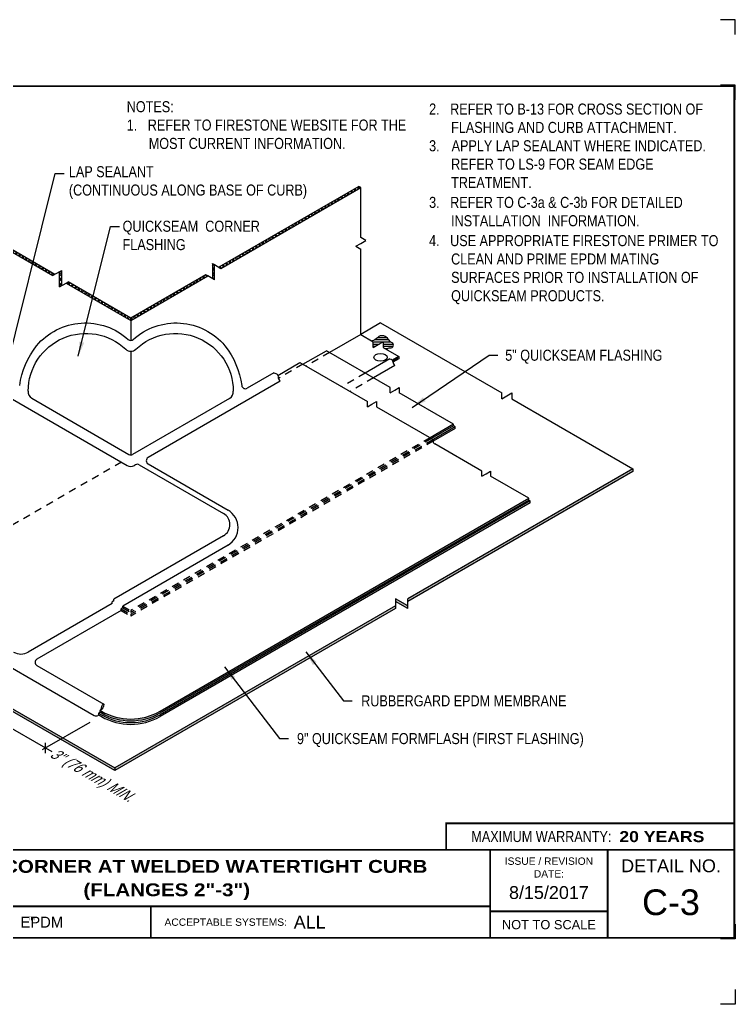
# Model space of a CAD drawing. Header units: inches. Extents: x 121.4 to 141.5, y -203.9 to -187.2.
# Drawn here: x 129.29 to 141.48, y -203.95 to -187.18 of the extents above; entities that cross this region are included whole.
import ezdxf
from ezdxf.enums import TextEntityAlignment as Align

# ---------------------------------------------------------------- set-up
doc = ezdxf.new("R2010")
doc.units = ezdxf.units.IN
doc.header["$MEASUREMENT"] = 0
doc.linetypes.add('HIDDEN', pattern=[0.375, 0.25, -0.125])
doc.linetypes.add('HIDDEN2', pattern=[0.1875, 0.125, -0.0625])
doc.layers.get('0').update_dxf_attribs({"linetype": 'CONTINUOUS'})
doc.layers.get('DEFPOINTS').update_dxf_attribs({"linetype": 'CONTINUOUS'})
for name, color, linetype in [('FSBP-ACCESSORY-OTHER', 7, 'CONTINUOUS'), ('FSBP-ANNO-NOTE', 7, 'CONTINUOUS'), ('FSBP-MEMBRANE', 7, 'CONTINUOUS'), ('FSBP-SEALANTS', 1, 'CONTINUOUS'), ('FSBP-TTLB', 7, 'CONTINUOUS'), ('FSBP-TTLB-BORDER', 7, 'CONTINUOUS'), ('FSBP-TTLB-TEXT', 7, 'CONTINUOUS')]:
    doc.layers.add(name, color=color, linetype=linetype)
doc.styles.add('FSBP_ARIAL', font='arial.ttf')
doc.styles.add('FSBP_ARIAL_BOLD', font='')
doc.styles.add('FSBP_ARIAL_NAR', font='ARIALN.TTF')
doc.styles.add('FSBP_BANKGOTHIC', font='bgothm.ttf')
doc.styles.get('FSBP_ARIAL_BOLD').set_extended_font_data('Arial Black')
doc.dimstyles.new('FSBP-LEADER', dxfattribs={"dimtxt": 0.1875, "dimasz": 0.25, "dimexe": 0.0625, "dimexo": 0.125, "dimgap": 0.125, "dimtad": 0, "dimtih": 1, "dimtoh": 1, "dimdec": 4, "dimzin": 0, "dimdsep": 46, "dimlunit": 4, "dimtxsty": 'FSBP_ARIAL_NAR', "dimcen": 0.09375, "dimclrd": 256, "dimclre": 256, "dimclrt": 256, "dimadec": 0, "dimazin": 0, "dimtfac": 1, "dimtdec": 4, "dimtofl": 0, "dimtmove": 0, "dimatfit": 3, "dimfxl": 0, "dimtolj": 1, "dimtzin": 0, "dimlwd": -1, "dimlwe": -1, "dimarcsym": 0})

# ---------------------------------------------------------------- blocks, each defined once
blk = doc.blocks.new('TTLB-EPDM_2')
at = {"layer": 'DEFPOINTS', "linetype": 'Continuous', "ltscale": 1.75}
for points in [[(20.01562500000003, 13.88083333333333), (20.01562500000003, 14.13083333333333), (19.76562500000003, 14.13083333333333)], [(20.01562500000003, -2.380833333333342), (20.01562500000003, -2.630833333333342), (19.76562500000003, -2.630833333333342)]]:
    blk.add_lwpolyline(points, dxfattribs=at)
at = {"layer": 'DEFPOINTS', "color": 1}
for points in [[(20.015625, 12.765625), (20.015625, 13.015625), (19.765625, 13.015625)], [(20.015625, -1.265625), (20.015625, -1.515625), (19.765625, -1.515625)]]:
    blk.add_lwpolyline(points, dxfattribs=at)
at = {"layer": 'FSBP-TTLB', "const_width": 0.03125}
blk.add_lwpolyline([(15.09028770518938, 0), (20, 0), (20, 0.4512598240669945), (15.09028770518938, 0.4512598240669945)], close=True, dxfattribs=at)
for points in [[(0, 0), (0, -1.5), (20, -1.5), (20, 0), (0, 0)], [(15.84028770518938, 0), (15.84028770518938, -0.9643749050531198)], [(17.84110496735593, 0), (17.84110496735593, -1.5)], [(20, 0), (20, -1.5)], [(4.825208527206769, -0.9643749050531198), (15.84028770518938, -0.9643749050531198)], [(15.84028770518938, -0.9643749050531198), (15.84028770518938, -1.5)], [(15.84028770518938, -1.048740175933006), (17.84110496735593, -1.048740175933006)]]:
    blk.add_lwpolyline(points, dxfattribs=at)
at = {"layer": 'FSBP-TTLB-BORDER', "const_width": 0.03125}
blk.add_lwpolyline([(20, 0), (20, 13), (0, 13), (0, 0)], dxfattribs=at)
at = {"layer": 'FSBP-TTLB-TEXT', "const_width": 0.03125}
blk.add_lwpolyline([(10.06152282927678, -0.9643749050531198), (10.06152282927678, -1.5)], dxfattribs=at)
at = {"layer": 'FSBP-TTLB-TEXT', "style": 'FSBP_ARIAL_NAR'}
blk.add_text('MAXIMUM WARRANTY:', height=0.1875, dxfattribs=at).set_placement((17.90516569312837, 0.2256299120335257), align=Align.MIDDLE_RIGHT)
at = {"layer": 'FSBP-TTLB-TEXT'}
for s, height, style, p in [('ISSUE / REVISION', 0.125, 'FSBP_ARIAL', (16.84069633627263, -0.1938496373466023)), ('DETAIL NO.', 0.21875, 'FSBP_ARIAL', (18.92055248367797, -0.2724398367368792)), ('DATE:', 0.125, 'FSBP_ARIAL', (16.84069633627263, -0.409973105348854)), ('RubberGard  EPDM', 0.1875, 'FSBP_BANKGOTHIC', (7.443365678241776, -1.23218745252656)), ('TM', 0.0625, 'FSBP_BANKGOTHIC', (8.023397742165457, -1.169706269210366)), ('NOT TO SCALE', 0.15625, 'FSBP_ARIAL', (16.84069633627263, -1.274370087966503))]:
    blk.add_text(s, height=height, dxfattribs=dict(at, style=style)).set_placement(p, align=Align.MIDDLE_CENTER)
at = {"layer": 'FSBP-TTLB-TEXT', "style": 'FSBP_ARIAL'}
blk.add_text('ACCEPTABLE SYSTEMS:', height=0.125, dxfattribs=at).set_placement((10.29281281591562, -1.23218745252656), align=Align.MIDDLE_LEFT)
at = {"layer": 'FSBP-TTLB-TEXT'}
for tag, height, style, p in [('MAXIMUM_WARRANTY', 0.1875, 'FSBP_ARIAL_BOLD', (18.03987100774941, 0.2240244307510579)), ('ACCPT_SYSTEMS', 0.21875, 'FSBP_ARIAL', (12.49438170418193, -1.23218745252656))]:
    blk.add_attdef(tag, text='', height=height, dxfattribs=dict(at, style=style)).set_placement(p, align=Align.MIDDLE_LEFT)
for tag, height, style, p in [('DETAIL_DESCP_LINE_1', 0.21875, 'FSBP_ARIAL_BOLD', (10.33118450231211, -0.2831249841755152)), ('DETAIL_DESCP_LINE_2', 0.21875, 'FSBP_ARIAL_BOLD', (10.33118450231211, -0.6812499208775904)), ('ISSUE_REV_DATE', 0.21875, 'FSBP_ARIAL', (16.84069633627263, -0.7282559425942452)), ('DETAIL_NUMBER', 0.4375, 'FSBP_ARIAL', (18.91941590748775, -0.8931630692489421))]:
    blk.add_attdef(tag, text='', height=height, dxfattribs=dict(at, style=style)).set_placement(p, align=Align.MIDDLE_CENTER)

msp = doc.modelspace()

# ---------------------------------------------------------------- hatches: boundary and pattern name
at = {"layer": 'FSBP-ACCESSORY-OTHER'}
h = msp.add_hatch(dxfattribs=at)
h.set_pattern_fill('STEEL', color=256, scale=0.5, angle=90, style=0)
h.set_pattern_definition([(135, (0, 0), (-0.04419417382415922, -0.04419417382415922), []), (135, (-0.03125, 0), (-0.04419417382415922, -0.04419417382415922), [])])
h.paths.add_polyline_path([(135.0972394151096, -190.0436013692421), (135.0634102977742, -190.0240701192422), (132.6829497508035, -191.398429656831), (132.7167788681389, -191.4179609068311)])
h.paths.add_polyline_path([(132.4931331951077, -191.5470827963588), (132.4593040777723, -191.5275515463588), (131.1805856339011, -192.2658199841455), (131.1805856339011, -192.3048824841455)])
h.paths.add_polyline_path([(130.0005745884052, -191.455418399854), (129.9667454710699, -191.474949649854), (129.9667454710699, -191.6040715393817), (129.9667454710699, -191.7331934289093), (130.0005745884052, -191.7136621789094)])
h = msp.add_hatch(dxfattribs=at)
h.set_pattern_fill('STEEL', color=256, scale=0.5, style=0)
h.set_pattern_definition([(45, (0, 0), (-0.04419417382415922, 0.04419417382415922), []), (45, (0, 0.03125), (-0.04419417382415922, 0.04419417382415922), [])])
h.paths.add_polyline_path([(130.1123974249209, -191.6491012341455), (130.0785683075856, -191.6686324841455), (131.1805856339011, -192.3048824841455), (131.1805856339011, -192.2658199841455)])
h.paths.add_polyline_path([(127.9041180907508, -190.3741505661165), (127.8702889734153, -190.3936818161166), (129.8549226345543, -191.5395105946178), (129.8887517518896, -191.5199793446178)])
h.paths.add_polyline_path([(132.6049560316233, -191.3533999620672), (132.571126914288, -191.3338687120672), (132.571126914288, -191.5921124911226), (132.6049560316233, -191.6116437411225), (132.6049560316233, -191.4825218515949)])
h = msp.add_hatch(dxfattribs=at)
h.set_pattern_fill('STEEL', color=256, scale=0.2666666666666667, angle=45, style=0)
h.set_pattern_definition([(90, (29.92628639084134, -107.1426682440323), (-0.03333333333333333, 4.625929269271485e-18), []), (90, (29.91450127782161, -107.1308831310125), (-0.03333333333333333, 4.625929269271485e-18), [])])
edge = h.paths.add_edge_path()
edge.add_spline(control_points=[(135.6365986277127, -192.9822021826625), (135.6420609849349, -192.9913474601659), (135.6443393189755, -193.0032926171846), (135.6468407248426, -193.0153514051208)], knot_values=[0.07603034973956763, 0.07603034973956763, 0.07603034973956763, 0.07603034973956763, 0.1280558160719404, 0.1280558160719404, 0.1280558160719404, 0.1280558160719404], degree=3, periodic=0)
edge.add_line((135.6468407248426, -193.0153514051207), (135.7467584679479, -192.9576638692421))
edge.add_line((135.746758467948, -192.9576638692421), (135.746758467948, -192.9186013692421))
edge.add_line((135.746758467948, -192.9186013692421), (135.6365986277102, -192.9822021826572))
at = {"layer": 'FSBP-MEMBRANE'}
for points in [[(136.6796228641992, -194.100011858949), (136.6796228641992, -194.0700118589489), (136.2788231673269, -194.3014136718293), (136.3048039294405, -194.3164136718293)], [(137.958912450669, -195.3614136718295), (137.958912450669, -195.3314136718295), (131.6805856339003, -198.9562073495502, -0.2679491924309766), (130.6805856339008, -198.9562073495503), (130.6625144637227, -198.9457739545835), (130.6625144637227, -198.9757739545844), (130.6805856339006, -198.9862073495512, 0.2679491924312581), (131.680585633901, -198.9862073495516)]]:
    msp.add_hatch(color=256, dxfattribs=at).paths.add_polyline_path(points)
h = msp.add_hatch(color=256, dxfattribs=at)
h.paths.add_polyline_path([(125.2317993104992, -196.6446221647367), (125.1928281673289, -196.6671221647367), (125.9190682036966, -197.0864170452299), (125.9190682036966, -197.0414170452299)])
h.paths.add_polyline_path([(122.9678752326544, -195.3375449889681), (122.9678752326544, -195.3825449889681), (125.1928281673289, -196.6671221647368), (125.2317993104992, -196.6446221647367)])
h.paths.add_polyline_path([(126.1258832291951, -197.0864170452299), (126.125883229195, -197.0414170452299), (125.9190682036967, -197.1608217558739), (125.9190682036967, -197.2058217558738)])
h.paths.add_polyline_path([(126.125883229195, -197.1608217558739), (126.125883229195, -197.2058217558739), (126.5219985050603, -197.4345190170248), (126.5609696482306, -197.4120190170248)])
h.paths.add_polyline_path([(126.5609696482306, -197.4120190170248), (126.5219985050603, -197.4345190170248), (128.6560598828088, -198.666619927935), (128.695031025979, -198.644119927935)])
h.paths.add_polyline_path([(128.695031025979, -198.644119927935), (128.6560598828088, -198.666619927935), (129.9852302205402, -199.4340167802231), (130.0242013637105, -199.4115167802232)])
h.paths.add_polyline_path([(130.0242013637105, -199.4115167802231), (129.9852302205402, -199.4340167802231), (130.9093010308044, -199.9675293112794), (130.9093010308044, -199.9225293112794)])
h.paths.add_polyline_path([(135.6927188324137, -197.2058217558736), (135.6927188324137, -197.1608217558736), (130.9093010308044, -199.9225293112794), (130.9093010308044, -199.9675293112793)])
h.paths.add_polyline_path([(135.6927188324136, -197.0414170452299), (135.6927188324137, -197.0864170452299), (135.899533857912, -197.2058217558738), (135.8995338579121, -197.1608217558739)])
h.paths.add_polyline_path([(139.7325943946456, -194.8733985125265), (139.7325943946456, -194.8283985125265), (135.8995338579121, -197.0414170452297), (135.8995338579121, -197.0864170452297)])
at = {"layer": 'FSBP-SEALANTS'}
h = msp.add_hatch(dxfattribs=at)
h.set_pattern_fill('ANSI31', color=256, scale=0.3, angle=135, style=0)
h.set_pattern_definition([(180, (48.43883543650276, 17.8559500739313), (-6.938893903907228e-18, -0.0375), [])])
h.paths.add_polyline_path([(135.5670773533717, -192.6247654726412, 0.1727295585522553), (135.4898692349404, -192.5684204064214, 0.2942992841700172), (135.380797209353, -192.600267584454, -0.1690323195393458), (135.2878810423751, -192.6536683640626), (135.312411855644, -192.6678312357069), (135.312411855644, -192.7659288948761), (135.3973669205363, -192.7168800652915), (135.4823219854287, -192.6678312357069), (135.4823219854287, -192.7659288948761), (135.5406352410021, -192.7995960686788, -0.2717594802765854), (135.6013929099865, -192.7729770449812, 0.8176169602897375), (135.6308051676839, -192.6835605575128, -0.1141716044338992)])

# ---------------------------------------------------------------- linework, layer by layer
at = {"layer": 'DEFPOINTS'}
msp.add_line((131.1805856339011, -192.3048824841455), (131.1805856339011, -192.2658199841455), dxfattribs=at)
at = {"layer": 'FSBP-ACCESSORY-OTHER'}
for p, q in [((135.0634102977742, -190.0240701192421), (132.6829497508035, -191.398429656831)), ((132.7167788681389, -191.4179609068311), (135.0972394151095, -190.0436013692421)), ((135.0972394151096, -190.0436013692422), (135.0634102977743, -190.0240701192422)), ((135.0972394151096, -190.8939482341202), (135.0972394151096, -190.0436013692422)), ((127.8702889734153, -190.3936818161166), (129.8549226345543, -191.5395105946178)), ((129.8887517518896, -191.5199793446178), (127.9041180907508, -190.3741505661166)), ((135.1820817346064, -190.9429319701202), (135.0972394151096, -190.8939482341202)), ((135.0123970956129, -191.0408994421205), (135.0972394151096, -190.9919157061204)), ((135.0123970956129, -191.0408994421205), (135.0972394151096, -191.0898831781206)), ((135.0972394151096, -190.9919157061204), (135.1820817346064, -190.9429319701202)), ((135.0972394151096, -192.5436013692421), (135.0972394151096, -191.0898831781206)), ((132.571126914288, -191.3338687120672), (132.6049560316233, -191.3533999620672)), ((132.571126914288, -191.3338687120672), (132.571126914288, -191.5921124911226)), ((132.6049560316233, -191.4825218515949), (132.6049560316233, -191.3533999620672)), ((132.6049560316233, -191.3533999620672), (132.7167788681389, -191.4179609068311)), ((129.9667454710699, -191.474949649854), (129.8549226345543, -191.5395105946178)), ((129.9667454710699, -191.474949649854), (130.0005745884052, -191.455418399854)), ((129.9667454710699, -191.6040715393817), (129.9667454710699, -191.474949649854)), ((130.0005745884052, -191.455418399854), (130.0005745884052, -191.7136621789094)), ((132.4593040777723, -191.5275515463587), (131.1805856339011, -192.2658199841455)), ((131.1805856339011, -192.3048824841455), (132.4931331951077, -191.5470827963587)), ((132.4931331951076, -191.5470827963587), (132.4593040777723, -191.5275515463587)), ((132.6049560316233, -191.6116437411226), (132.4931331951077, -191.5470827963587)), ((132.6049560316233, -191.6116437411226), (132.6049560316233, -191.4825218515949)), ((129.9667454710699, -191.7331934289093), (129.9667454710699, -191.6040715393817)), ((129.9667454710699, -191.7331934289093), (130.0785683075855, -191.6686324841455)), ((130.0785683075855, -191.6686324841455), (130.1123974249209, -191.6491012341455)), ((130.0785683075855, -191.6686324841455), (131.1805856339011, -192.3048824841455)), ((131.1805856339011, -192.2658199841455), (130.1123974249209, -191.6491012341455)), ((131.1805856339011, -192.3048824841455), (131.1805856339011, -192.6466138171258)), ((135.0972394151096, -192.5436013692421), (134.5665208789652, -192.8500118589491)), ((135.0972394151096, -192.5436013692421), (135.312411855644, -192.6678312357069)), ((135.312411855644, -192.7659288948761), (135.312411855644, -192.6678312357069)), ((135.312411855644, -192.7659288948761), (135.3973669205363, -192.7168800652915)), ((135.3973669205363, -192.7168800652915), (135.4823219854287, -192.6678312357069)), ((135.4823219854287, -192.6678312357069), (135.4823219854287, -192.7659288948761)), ((135.4823219854287, -192.7659288948761), (135.7467584679479, -192.9186013692421)), ((135.746758467948, -192.9186013692421), (135.636598627735, -192.9822021826429)), ((135.746758467948, -192.9186013692421), (135.746758467948, -192.9576638692421)), ((135.746758467948, -192.957663869242), (135.6468407248426, -193.0153514051207))]:
    msp.add_line(p, q, dxfattribs=at)
at = {"layer": 'FSBP-ACCESSORY-OTHER', "linetype": 'HIDDEN2'}
msp.add_line((134.5665208789652, -192.8500118589491), (134.165721182093, -193.0814136718294), dxfattribs=at)
at = {"layer": 'FSBP-ACCESSORY-OTHER'}
msp.add_ellipse((135.4356069258093, -192.931578129188), major_axis=(-0.1148198316929614, 0), ratio=0.5773502691895994, dxfattribs=at)
at = {"layer": 'FSBP-ANNO-NOTE'}
for p, q in [((128.3441285673973, -198.7842135568555), (129.8355916682694, -199.6453101796475)), ((130.4820390818002, -199.1471840504389), (129.6732989051148, -199.6141104091527)), ((129.7274254928513, -199.671248756801), (129.7274254928513, -199.4944720615044))]:
    msp.add_line(p, q, dxfattribs=at)
at = {"layer": 'FSBP-MEMBRANE'}
for p, q in [((135.4362245362992, -192.347888218272), (135.0972394151096, -192.5436013692421)), ((135.4362245362992, -192.347888218272), (137.4994544005801, -193.5390945358147)), ((131.180585633901, -192.8280122364734), (131.1805856339008, -194.5935292381276)), ((134.1137596578661, -193.0514136718293), (134.5145593547382, -192.8200118589492)), ((135.5998021737099, -193.4465770926186), (134.5145593547382, -192.8200118589492)), ((133.6837032179198, -193.2397068731988), (134.0617981336388, -193.0214136718292)), ((134.0617981336388, -193.0214136718292), (135.2132185956754, -193.6861865855365)), ((135.5998021737099, -193.534733809617), (135.5998021737099, -193.4465770926186)), ((135.5998021737099, -193.534733809617), (135.6761481301448, -193.4906554511178)), ((135.6761481301448, -193.4906554511178), (135.7524940865796, -193.4465770926186)), ((135.7524940865796, -193.4465770926186), (135.7524940865796, -193.534733809617)), ((137.4994544005801, -193.6371921949839), (137.4994544005801, -193.5390945358147)), ((137.4994544005801, -193.6371921949839), (137.5844094654724, -193.5881433653992)), ((137.5844094654724, -193.5881433653992), (137.6693645303648, -193.5390945358146)), ((137.6693645303648, -193.5390945358146), (137.6693645303648, -193.6371921949839)), ((135.2132185956753, -193.7743433025349), (135.2132185956753, -193.6861865855365)), ((135.2132185956753, -193.7743433025349), (135.2895645521102, -193.7302649440356)), ((135.2895645521102, -193.7302649440356), (135.3659105085451, -193.6861865855365)), ((135.3659105085451, -193.6861865855365), (135.3659105085451, -193.7743433025349)), ((137.6693645303648, -193.6371921949839), (139.7325943946456, -194.8283985125265)), ((135.3659105085451, -193.7743433025349), (136.3058864611953, -194.3170386718293)), ((136.679622864199, -194.070011858949), (136.2788231673269, -194.3014136718293)), ((136.6796228641992, -194.100011858949), (136.3048039294405, -194.3164136718293)), ((136.7066861580675, -194.1156368589492), (136.6796228641992, -194.1000118589492)), ((136.7066861580675, -194.115636858949), (136.3253720327803, -194.3357886718293)), ((136.7066861580675, -194.1456368589489), (136.3318672233087, -194.3620386718293)), ((136.7066861580675, -194.1456368589492), (136.7066861580675, -194.1156368589492)), ((137.1583802180455, -194.8692261718293), (136.357847985422, -194.4070386718291)), ((139.7325943946456, -194.8283985125265), (135.8995338579121, -197.0414170452297)), ((139.7308349252458, -194.8744143426581), (135.8995338579121, -197.0864170452297)), ((137.1583802180455, -194.9573828888277), (137.1583802180455, -194.8692261718293)), ((137.1583802180455, -194.9573828888277), (137.2347261744804, -194.9133045303285)), ((137.2347261744804, -194.9133045303285), (137.3110721309152, -194.8692261718293)), ((137.3110721309152, -194.8692261718293), (137.3110721309152, -194.9573828888277)), ((139.7325943946456, -194.8283985125265), (139.7325943946456, -194.8733985125264)), ((137.958912450669, -195.3314136718295), (137.3110721309152, -194.9573828888277)), ((131.6805856339003, -198.9562073495502), (137.958912450669, -195.3314136718295)), ((131.6805856339009, -198.9862073495517), (137.958912450669, -195.3614136718295)), ((137.9859757445372, -195.3770386718294), (131.6805856339006, -199.0174573495505)), ((137.9859757445372, -195.4070386718295), (131.6805856339005, -199.0474573495505)), ((137.958912450669, -195.3614136718295), (137.958912450669, -195.3314136718295)), ((137.958912450669, -195.3614136718295), (137.9859757445373, -195.3770386718295)), ((137.9859757445372, -195.4070386718295), (137.9859757445372, -195.3770386718295)), ((135.8995338579121, -197.1608217558739), (135.6927188324136, -197.0414170452299)), ((135.6927188324136, -197.0414170452299), (135.6927188324137, -197.2058217558739)), ((135.899533857912, -197.2058217558738), (135.6927188324137, -197.08641704523)), ((135.899533857912, -197.2058217558738), (135.8995338579121, -197.0414170452299)), ((126.125883229195, -197.1608217558739), (130.9093010308044, -199.9225293112794)), ((130.9093010308043, -199.9675293112793), (126.125883229195, -197.2058217558739)), ((135.6927188324137, -197.1608217558736), (130.9093010308043, -199.9225293112794)), ((135.6927188324137, -197.2058217558736), (130.9093010308044, -199.9675293112793)), ((130.6805856339005, -198.9562073495502), (130.6625144638002, -198.9457739546282)), ((130.6354511700695, -198.9913989547079), (130.6805856339007, -199.0174573495506)), ((130.6354511699174, -199.0213989546201), (130.6805856339007, -199.0474573495505)), ((130.6805856339006, -198.9862073495512), (130.6625144637227, -198.9757739545844)), ((130.9093010308044, -199.9225293112794), (130.9093010308044, -199.9675293112793))]:
    msp.add_line(p, q, dxfattribs=at)
at = {"layer": 'FSBP-MEMBRANE', "linetype": 'HIDDEN2'}
for p, q in [((134.1137596578658, -193.0514136718292), (133.6950843086659, -193.2931359973927)), ((136.2788231673269, -194.3014136718293), (131.1805856339008, -197.2448824841453)), ((136.3048039294405, -194.3164136718293), (131.1805856339008, -197.2748824841452)), ((136.3253720327803, -194.3357886718293), (131.1805856339008, -197.3061324841452)), ((136.3318672233087, -194.3620386718293), (131.1805856339007, -197.3361324841454)), ((131.0208171552374, -194.7171248583097), (129.0155221244382, -195.8748824841463)), ((131.0165023437746, -197.2113989524214), (131.1805856339007, -197.3061324841452)), ((131.0165023437745, -197.2413989524215), (131.1805856339007, -197.3361324841454)), ((131.0435656415177, -197.1657739546586), (131.1805856339007, -197.2448824841453)), ((131.0435656375803, -197.1957739523853), (131.1805856339007, -197.2748824841453)), ((131.1805856339008, -197.2448824841453), (131.1805856339008, -197.2748824841452)), ((131.1805856339008, -197.3061324841452), (131.1805856339007, -197.3361324841454))]:
    msp.add_line(p, q, dxfattribs=at)
at = {"layer": 'FSBP-MEMBRANE', "linetype": 'HIDDEN'}
msp.add_line((136.6796228641992, -194.1000118589492), (136.6796228641992, -194.0700118589492), dxfattribs=at)
at = {"layer": 'FSBP-MEMBRANE'}
msp.add_lwpolyline([(136.6796228641992, -194.0700118589492), (135.7524940865796, -193.534733809617)], dxfattribs=at)
for centre, radius, start, end in [((136.2831532943458, -194.3601636718293), 0.04875000000006204, 357.7957724960438, 62.20422750388717), ((136.3805811522715, -194.3639136718293), 0.04874999999989655, 177.7957724959623, 242.2042275040548), ((131.1805856339004, -198.0901819457657), 1, 240.0000000000071, 299.9999999999928), ((131.1805856339006, -198.1201819457669), 1, 240.0000000000071, 299.9999999999928), ((131.1805856339007, -198.151431945766), 1, 240.0000000000071, 299.9999999999928), ((131.1805856339006, -198.1814319457661), 1, 240.0000000000071, 299.9999999999928)]:
    msp.add_arc(centre, radius, start, end, dxfattribs=at)
at = {"layer": 'FSBP-SEALANTS'}
for p, q in [((135.5935840803191, -192.9585702028042), (135.1740667632133, -193.2007786387649)), ((135.6802555811825, -193.0738837355153), (135.3172669623731, -193.2834553122977)), ((133.6182677117649, -193.1958016179228), (133.164111575796, -193.4580087852785)), ((128.7130315710278, -193.3847242297368), (131.118085633463, -194.773282840603)), ((133.7274743873771, -193.3389203247611), (131.4754207789841, -194.6391440819528)), ((129.4950595682605, -193.6300590940526), (131.149335633901, -194.5851558258641)), ((132.8652268966455, -193.6305699352427), (131.211835633901, -194.5851558258641)), ((131.2633886906853, -194.7615608653791), (131.2430856329811, -194.7732828408933)), ((131.3258886905352, -194.7615608652892), (132.7615484750506, -195.5904394230931)), ((131.4754207791225, -194.7473972575025), (132.8382438657677, -195.5342235287265)), ((132.7615484757631, -195.9693255373183), (130.8904194111563, -197.0496224114518)), ((132.8382438666491, -196.1296159939079), (131.0435656415178, -197.1657739546587)), ((125.8302252849933, -196.2991207672726), (130.5591502933529, -199.0293668944652)), ((130.8904194111563, -197.0796224071982), (130.8633561173511, -197.0952474072341)), ((130.8633561173511, -197.1252474072341), (130.8633561173511, -197.0952474072341)), ((130.8904194111563, -197.0796224071982), (130.8904194111563, -197.0496224071975)), ((130.8633561173511, -197.1252474072341), (129.4352659825157, -197.9497556332136)), ((131.0165023437746, -197.2413989524215), (129.5811792853499, -198.0700831105269)), ((131.0435656375798, -197.1957739523856), (131.0165023437746, -197.2113989524215)), ((131.0165023437746, -197.2413989524215), (131.0165023437746, -197.2113989524215)), ((131.0435656375799, -197.1957739523856), (131.0435656375798, -197.165773952385)), ((129.5811792854528, -198.1783362859342), (130.7214879572882, -198.8366938046129)), ((130.6625144637227, -198.9757739547598), (130.6625144637227, -198.9457739547591)), ((130.6354511699174, -199.0213989547957), (130.6216502934667, -199.0293668944058)), ((130.6625144637227, -198.9757739547598), (130.6354511699174, -198.9913989547956)), ((130.6354511699174, -199.0213989547957), (130.6354511699174, -198.9913989547956))]:
    msp.add_line(p, q, dxfattribs=at)
at = {"layer": 'FSBP-SEALANTS', "linetype": 'HIDDEN2'}
for p, q in [((135.1740667632134, -193.2007786387649), (134.7732670663413, -193.4321804516451)), ((135.3172669623731, -193.2834553122977), (134.916467265501, -193.514857125178))]:
    msp.add_line(p, q, dxfattribs=at)
at = {"layer": 'FSBP-SEALANTS'}
for points in [[(129.2889258457723, -193.4132348008767, -0.1325793999912173), (129.5767298554669, -192.7350010224389, -0.4270014280717522), (131.1384351610274, -192.6302612724893, 0.3879563744285602), (131.2227361067748, -192.6302612724893, -0.4270014280717522), (132.7844414123352, -192.7350010224389, -0.1342574387908335), (133.0711889538318, -193.4140181582794, 0.1342574387908335)], [(129.4335050068105, -193.5064610242021, -0.6566306640872065), (131.0947568400133, -192.7938880756155, 0.3975840660483931), (131.2664144277888, -192.7938880756155, -0.6566306640872185), (132.9276662609916, -193.5064610242021, 0.6566306640872185)], [(135.5406352410022, -192.7995960686788, -0.2717594802764076), (135.6013929099865, -192.7729770449812, 0.8176169602897371), (135.6308051676839, -192.6835605575128, -0.1141716044338992), (135.5670773533717, -192.6247654726412, 0.1727295585522553), (135.4898692349404, -192.5684204064214, 0.2942992841700173), (135.380797209353, -192.600267584454, -0.1690323195393283), (135.2878810423751, -192.6536683640627, -0.7836563057051049)], [(130.7214879572882, -198.8366938046129, -0.2113478369154053), (130.6625144637227, -198.9457739547591, 2.146326191573156)]]:
    msp.add_lwpolyline(points, format="xyb", dxfattribs=at)
for centre, radius, start, end in [((133.132861575796, -193.403882197542), 0.0625, 189.3331851930555, 300.0000000001173), ((129.5575595682605, -193.5218059185796), 0.125, 172.9486318463689, 239.9999999999957), ((132.800541599625, -193.5202655523944), 0.1278719849153352, 300.3884446081912, 6.197492362882238), ((131.180585633901, -194.5310292381276), 0.0625, 239.9999999999993, 300.0000000000029), ((131.2946386906881, -194.815687453114), 0.0625, 60.00000016181831, 120.000000002986), ((131.5066707789869, -194.6932706696877), 0.0625, 119.9999999999986, 240.0000001435261), ((131.1805856334735, -194.665029665136), 0.125, 239.9999999944592, 299.9999997394137), ((132.6521734754671, -195.7798824804114), 0.21875, 300.0000000895517, 60.00000012596461), ((132.6663688662773, -195.8319197615717), 0.34375, 300.0000000715642, 60.00000009808397), ((129.3102659820638, -197.7332492825284), 0.25, 240.0000000046334, 300.0000001195829), ((129.6124292854583, -198.1242096982008), 0.0625, 120.0000001146951, 239.9999999941958), ((130.5904002933584, -198.9752403067318), 0.0625, 240.0000000000019, 300.0000001146913)]:
    msp.add_arc(centre, radius, start, end, dxfattribs=at)
for points in [[(135.5935840803191, -192.9585702028042), (135.6318390180527, -192.9758970429595), (135.6551504631732, -193.0434124344856), (135.6802555811825, -193.0738837355153)], [(133.618267711759, -193.1958016179262), (133.6741321606289, -193.2214858636383), (133.7028692291023, -193.3123187694737), (133.7274743873771, -193.3389203247611)]]:
    msp.add_spline(points, degree=3, dxfattribs=at)
msp.add_open_spline([(130.7214879572882, -198.8366938046129), (130.709224485732, -198.8409690648859), (130.6705751222317, -198.8605510348273), (130.6785537642381, -198.9187037145014), (130.6625144637227, -198.9457739547591)], degree=3, knots=[0.02449035046497082, 0.02449035046497082, 0.02449035046497082, 0.02449035046497082, 0.06148590997403142, 0.1567562405442174, 0.1567562405442174, 0.1567562405442174, 0.1567562405442274], dxfattribs=at)

# ---------------------------------------------------------------- block references
at = {"ltscale": 1.75}
msp.add_blockref('TTLB-EPDM_2', (121.4627011304551, -201.3155095565148), dxfattribs=at).add_auto_attribs({'DETAIL_DESCP_LINE_1': 'OUTSIDE CORNER AT WELDED WATERTIGHT CURB', 'DETAIL_DESCP_LINE_2': '(FLANGES 2"-3")', 'ACCPT_SYSTEMS': 'ALL', 'ISSUE_REV_DATE': '8/15/2017', 'DETAIL_NUMBER': 'C-3', 'MAXIMUM_WARRANTY': '20 YEARS'})

# ---------------------------------------------------------------- texts
at = {"layer": 'FSBP-ANNO-NOTE', "style": 'FSBP_ARIAL_NAR'}
for s, p in [('5" QUICKSEAM FLASHING', (137.5590962713811, -192.896382268412)), ('RUBBERGARD EPDM MEMBRANE', (135.1066139902082, -198.7802383389075)), ('9" QUICKSEAM FORMFLASH (FIRST FLASHING)', (134.0120371336187, -199.4228661490696))]:
    msp.add_text(s, height=0.1875, dxfattribs=at).set_placement(p, align=Align.MIDDLE_LEFT)
at = {"layer": 'FSBP-ANNO-NOTE', "style": 'FSBP_ARIAL_NAR', "oblique": 30}
msp.add_text('3" (76 mm) MIN.', height=0.1875, rotation=329.9999999999999, dxfattribs=at).set_placement((129.8350706352625, -199.6450093615049), align=Align.MIDDLE_LEFT)
at = {"layer": 'FSBP-ANNO-NOTE', "char_height": 0.1875, "attachment_point": 1, "style": 'FSBP_ARIAL_NAR'}
for s, width, gutter_width, heights, insert in [('NOTES:\\P1.   REFER TO FIRESTONE WEBSITE FOR THE                \\P{\\W6.27837; }MOST CURRENT INFORMATION.', 5.072310383389606, 23.08110225731588, [0.9571462885781461], (131.1127096508426, -188.5720093829691)), ('{\\H0.08333x;\\P}2.   REFER TO B-13 FOR CROSS SECTION OF \\P{\\W6.27837; }FLASHING AND CURB ATTACHMENT.\\P3.{\\W3.42184; }APPLY LAP SEALANT WHERE INDICATED.  \\P{\\W6.27837; }REFER TO LS-9 FOR SEAM EDGE \\P{\\W6.27837; }TREATMENT.\\P{\\H0.08333x;\\P}3.   REFER TO C-3a & C-3b FOR DETAILED \\P{\\W6.27837; }INSTALLATION  INFORMATION.  \\P{\\H0.08333x;\\P}4.   USE APPROPRIATE FIRESTONE PRIMER TO \\P{\\W6.27837; }CLEAN AND PRIME EPDM MATING \\P{\\W6.27837; }SURFACES PRIOR TO INSTALLATION OF \\P{\\W6.27837; }QUICKSEAM PRODUCTS.', 5.072310383389606, 23.08110225731588, [4.031121611511169], (136.2626046698629, -188.585918767211)), ('LAP SEALANT  \\P(CONTINUOUS ALONG BASE OF CURB)', 4.142211109749041, 5, [0], (130.1270508294328, -189.6787017387378)), ('QUICKSEAM  CORNER \\PFLASHING', 2.340059093745367, 5, [0], (131.0416990662925, -190.6068711034022))]:
    msp.add_mtext_dynamic_manual_height_columns(s, width=width, gutter_width=gutter_width, heights=heights, dxfattribs=dict(at, insert=insert))

# ---------------------------------------------------------------- leaders
at = {"layer": 'FSBP-ANNO-NOTE'}
for points in [[(128.9933913325376, -193.4328423626854), (129.8946575653458, -189.8010448483685), (130.0450334684681, -189.8010448483685)], [(130.2879046245638, -192.9145049925475), (130.8366182873423, -190.703374869164), (130.9869941904646, -190.703374869164)], [(135.9736762191228, -193.7861767281645), (137.2837203682588, -192.896382268412), (137.4340962713811, -192.896382268412)], [(134.1635560808496, -197.9469624648106), (134.8032281962264, -198.7802383389075), (134.9536040993487, -198.7802383389075)], [(132.7764915675851, -198.2002475770211), (133.715046291888, -199.4228661490696), (133.8654221950103, -199.4228661490696)]]:
    msp.add_leader(points, dimstyle='FSBP-LEADER', dxfattribs=at)

doc.saveas('drawing.dxf')
